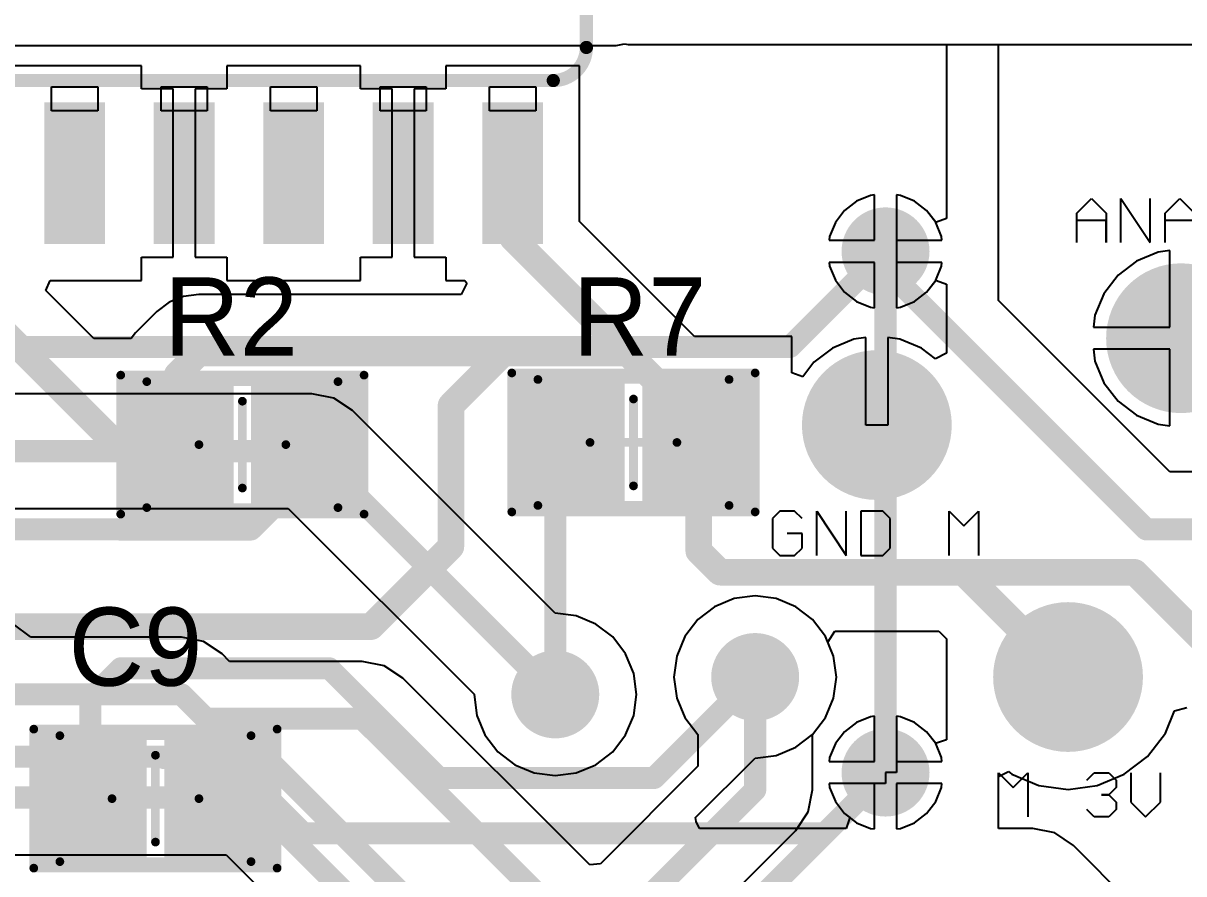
# Model space of a CAD drawing. Header units: millimetres. Extents: x 12 to 126, y 25 to 105.
# Drawn here: x 48.18 to 61.53, y 42.93 to 52.73 of the extents above; entities that cross this region are included whole.
import ezdxf

# ---------------------------------------------------------------- set-up
doc = ezdxf.new("R2010")
doc.units = ezdxf.units.MM
for name, color, linetype in [('BottomLayer', 5, 'Continuous'), ('BottomSolder', 6, 'Continuous'), ('Mechanical13', 56, 'Continuous'), ('Mechanical15', 56, 'Continuous'), ('MultiLayer', 9, 'Continuous'), ('TopLayer', 1, 'Continuous'), ('TopOverlay', 2, 'Continuous'), ('TopPaste', 8, 'Continuous'), ('TopSolder', 216, 'Continuous'), ('ViaHoleLayer', 16, 'Continuous')]:
    doc.layers.add(name, color=color, linetype=linetype)

# ---------------------------------------------------------------- blocks, each defined once
blk = doc.blocks.new('_SO16W_32')
at = {"layer": 'Mechanical13'}
for p, q in [((-4.675, 3.805), (-4.675, 4.082)), ((-4.675, 4.082), (-4.145, 4.082)), ((-4.675, 3.805), (-4.675, 4.082)), ((-4.675, 4.082), (-4.145, 4.082)), ((-4.145, 4.082), (-4.145, 3.805)), ((-4.145, 4.082), (-4.145, 3.805)), ((-3.415, 3.805), (-3.415, 4.082)), ((-3.415, 4.082), (-2.885, 4.082)), ((-3.415, 3.805), (-3.415, 4.082)), ((-3.415, 4.082), (-2.885, 4.082)), ((-2.885, 4.082), (-2.885, 3.805)), ((-2.885, 4.082), (-2.885, 3.805)), ((-2.155, 3.805), (-2.155, 4.082)), ((-2.155, 4.082), (-1.625, 4.082)), ((-2.155, 3.805), (-2.155, 4.082)), ((-2.155, 4.082), (-1.625, 4.082)), ((-1.625, 4.082), (-1.625, 3.805)), ((-1.625, 4.082), (-1.625, 3.805)), ((-0.895, 3.805), (-0.895, 4.082)), ((-0.895, 4.082), (-0.365, 4.082)), ((-0.895, 3.805), (-0.895, 4.082)), ((-0.895, 4.082), (-0.365, 4.082)), ((-0.365, 4.082), (-0.365, 3.805)), ((-0.365, 4.082), (-0.365, 3.805)), ((0.365, 3.805), (0.365, 4.082)), ((0.365, 4.082), (0.895, 4.082)), ((0.365, 3.805), (0.365, 4.082)), ((0.365, 4.082), (0.895, 4.082)), ((0.895, 4.082), (0.895, 3.805)), ((0.895, 4.082), (0.895, 3.805)), ((-4.145, 3.805), (-4.675, 3.805)), ((-4.145, 3.805), (-4.675, 3.805)), ((-2.885, 3.805), (-3.415, 3.805)), ((-2.885, 3.805), (-3.415, 3.805)), ((-1.625, 3.805), (-2.155, 3.805)), ((-1.625, 3.805), (-2.155, 3.805)), ((-0.365, 3.805), (-0.895, 3.805)), ((-0.365, 3.805), (-0.895, 3.805)), ((0.895, 3.805), (0.365, 3.805)), ((0.895, 3.805), (0.365, 3.805))]:
    blk.add_line(p, q, dxfattribs=at)
at = {"layer": 'Mechanical13', "const_width": 0.152}
blk.add_lwpolyline([(-5.258, 3.353, -0.414214), (-4.877, 3.734)], format="xyb", dxfattribs=at)
blk.add_lwpolyline([(-5.258, 3.353, -0.414214), (-4.877, 3.734)], format="xyb", dxfattribs=at)
for points in [[(4.877, 3.734), (-4.877, 3.734)], [(4.877, 3.734), (-4.877, 3.734)], [(-5.258, 3.353), (-5.258, 1.27)], [(-5.258, 3.353), (-5.258, 1.27)]]:
    blk.add_lwpolyline(points, dxfattribs=at)
at = {"layer": 'Mechanical13', "const_width": 0.0762}
for points in [[(-4.915, 3.734, 1), (-4.839, 3.734, 1)], [(-4.915, 3.734, 1), (-4.839, 3.734, 1)], [(-4.915, 3.734, 1), (-4.839, 3.734, 1)], [(-4.915, 3.734, 1), (-4.839, 3.734, 1)], [(-5.296, 3.353, 1), (-5.22, 3.353, 1)], [(-5.296, 3.353, 1), (-5.22, 3.353, 1)], [(-5.296, 3.353, 1), (-5.22, 3.353, 1)], [(-5.296, 3.353, 1), (-5.22, 3.353, 1)]]:
    blk.add_lwpolyline(points, format="xyb", close=True, dxfattribs=at)
at = {"layer": 'TopLayer'}
for points in [[(-4.66, 4.085), (-4.16, 4.085), (-4.66, 5.515), (-4.16, 5.515)], [(-3.4, 4.085), (-2.9, 4.085), (-3.4, 5.515), (-2.9, 5.515)], [(-2.14, 4.085), (-1.64, 4.085), (-2.14, 5.515), (-1.64, 5.515)], [(-0.88, 4.085), (-0.38, 4.085), (-0.88, 5.515), (-0.38, 5.515)], [(0.38, 4.085), (0.88, 4.085), (0.38, 5.515), (0.88, 5.515)]]:
    blk.add_solid(points, dxfattribs=at)
at = {"layer": 'TopPaste'}
for points in [[(-4.66, 4.085), (-4.16, 4.085), (-4.66, 5.515), (-4.16, 5.515)], [(-3.4, 4.085), (-2.9, 4.085), (-3.4, 5.515), (-2.9, 5.515)], [(-2.14, 4.085), (-1.64, 4.085), (-2.14, 5.515), (-1.64, 5.515)], [(-0.88, 4.085), (-0.38, 4.085), (-0.88, 5.515), (-0.38, 5.515)], [(0.38, 4.085), (0.88, 4.085), (0.38, 5.515), (0.88, 5.515)]]:
    blk.add_solid(points, dxfattribs=at)
at = {"layer": 'TopSolder'}
for points in [[(-4.76, 3.985), (-4.06, 3.985), (-4.76, 5.615), (-4.06, 5.615)], [(-3.5, 3.985), (-2.8, 3.985), (-3.5, 5.615), (-2.8, 5.615)], [(-2.24, 3.985), (-1.54, 3.985), (-2.24, 5.615), (-1.54, 5.615)], [(-0.98, 3.985), (-0.28, 3.985), (-0.98, 5.615), (-0.28, 5.615)], [(0.28, 3.985), (0.98, 3.985), (0.28, 5.615), (0.98, 5.615)]]:
    blk.add_solid(points, dxfattribs=at)
blk = doc.blocks.new('C0805_42')
at = {"layer": 'Mechanical13', "const_width": 0.1}
for points in [[(-1.1, -0.725), (-1.1, 0.725)], [(-1.1, 0.725), (1.1, 0.725)], [(1.1, -0.725), (1.1, 0.725)], [(-1.1, -0.725), (1.1, -0.725)]]:
    blk.add_lwpolyline(points, dxfattribs=at)
at = {"layer": 'Mechanical13', "const_width": 0.05}
for points in [[(-1.125, 0.725, 1), (-1.075, 0.725, 1)], [(-1.125, 0.725, 1), (-1.075, 0.725, 1)], [(1.075, 0.725, 1), (1.125, 0.725, 1)], [(1.075, 0.725, 1), (1.125, 0.725, 1)], [(-1.125, -0.725, 1), (-1.075, -0.725, 1)], [(-1.125, -0.725, 1), (-1.075, -0.725, 1)], [(1.075, -0.725, 1), (1.125, -0.725, 1)], [(1.075, -0.725, 1), (1.125, -0.725, 1)]]:
    blk.add_lwpolyline(points, format="xyb", close=True, dxfattribs=at)
at = {"layer": 'Mechanical15', "const_width": 0.1}
for points in [[(-1.4, -0.8), (-1.4, 0.8)], [(-1.4, 0.8), (1.4, 0.8)], [(1.4, -0.8), (1.4, 0.8)], [(0, -0.5), (0, 0.5)], [(-0.5, 0), (0.5, 0)], [(-1.4, -0.8), (1.4, -0.8)]]:
    blk.add_lwpolyline(points, dxfattribs=at)
at = {"layer": 'Mechanical15', "const_width": 0.05}
for points in [[(-1.425, 0.8, 1), (-1.375, 0.8, 1)], [(-1.425, 0.8, 1), (-1.375, 0.8, 1)], [(1.375, 0.8, 1), (1.425, 0.8, 1)], [(1.375, 0.8, 1), (1.425, 0.8, 1)], [(-0.025, 0.5, 1), (0.025, 0.5, 1)], [(-0.525, 0, 1), (-0.475, 0, 1)], [(0.475, 0, 1), (0.525, 0, 1)], [(-0.025, -0.5, 1), (0.025, -0.5, 1)], [(-1.425, -0.8, 1), (-1.375, -0.8, 1)], [(-1.425, -0.8, 1), (-1.375, -0.8, 1)], [(1.375, -0.8, 1), (1.425, -0.8, 1)], [(1.375, -0.8, 1), (1.425, -0.8, 1)]]:
    blk.add_lwpolyline(points, format="xyb", close=True, dxfattribs=at)
at = {"layer": 'TopLayer'}
for points in [[(-0.2, -0.7), (-0.2, 0.7), (-1.3, -0.7), (-1.3, 0.7)], [(1.3, -0.7), (1.3, 0.7), (0.2, -0.7), (0.2, 0.7)]]:
    blk.add_solid(points, dxfattribs=at)
at = {"layer": 'TopPaste'}
for points in [[(-0.2, -0.7), (-0.2, 0.7), (-1.3, -0.7), (-1.3, 0.7)], [(1.3, -0.7), (1.3, 0.7), (0.2, -0.7), (0.2, 0.7)]]:
    blk.add_solid(points, dxfattribs=at)
at = {"layer": 'TopSolder'}
for points in [[(-0.1, -0.8), (-0.1, 0.8), (-1.4, -0.8), (-1.4, 0.8)], [(1.4, -0.8), (1.4, 0.8), (0.1, -0.8), (0.1, 0.8)]]:
    blk.add_solid(points, dxfattribs=at)
blk = doc.blocks.new('C0805_46')
at = {"layer": 'Mechanical13', "const_width": 0.1}
for points in [[(-1.1, 0.725), (-1.1, -0.725)], [(1.1, 0.725), (-1.1, 0.725)], [(1.1, 0.725), (1.1, -0.725)], [(1.1, -0.725), (-1.1, -0.725)]]:
    blk.add_lwpolyline(points, dxfattribs=at)
at = {"layer": 'Mechanical13', "const_width": 0.05}
for points in [[(-1.125, 0.725, 1), (-1.075, 0.725, 1)], [(-1.125, 0.725, 1), (-1.075, 0.725, 1)], [(1.075, 0.725, 1), (1.125, 0.725, 1)], [(1.075, 0.725, 1), (1.125, 0.725, 1)], [(-1.125, -0.725, 1), (-1.075, -0.725, 1)], [(-1.125, -0.725, 1), (-1.075, -0.725, 1)], [(1.075, -0.725, 1), (1.125, -0.725, 1)], [(1.075, -0.725, 1), (1.125, -0.725, 1)]]:
    blk.add_lwpolyline(points, format="xyb", close=True, dxfattribs=at)
at = {"layer": 'Mechanical15', "const_width": 0.1}
for points in [[(-1.4, 0.8), (-1.4, -0.8)], [(1.4, 0.8), (-1.4, 0.8)], [(1.4, 0.8), (1.4, -0.8)], [(0, 0.5), (0, -0.5)], [(0.5, 0), (-0.5, 0)], [(1.4, -0.8), (-1.4, -0.8)]]:
    blk.add_lwpolyline(points, dxfattribs=at)
at = {"layer": 'Mechanical15', "const_width": 0.05}
for points in [[(-1.425, 0.8, 1), (-1.375, 0.8, 1)], [(-1.425, 0.8, 1), (-1.375, 0.8, 1)], [(1.375, 0.8, 1), (1.425, 0.8, 1)], [(1.375, 0.8, 1), (1.425, 0.8, 1)], [(-0.025, 0.5, 1), (0.025, 0.5, 1)], [(-0.525, 0, 1), (-0.475, 0, 1)], [(0.475, 0, 1), (0.525, 0, 1)], [(-0.025, -0.5, 1), (0.025, -0.5, 1)], [(-1.425, -0.8, 1), (-1.375, -0.8, 1)], [(-1.425, -0.8, 1), (-1.375, -0.8, 1)], [(1.375, -0.8, 1), (1.425, -0.8, 1)], [(1.375, -0.8, 1), (1.425, -0.8, 1)]]:
    blk.add_lwpolyline(points, format="xyb", close=True, dxfattribs=at)
at = {"layer": 'TopLayer'}
for points in [[(-0.2, -0.7), (-0.2, 0.7), (-1.3, -0.7), (-1.3, 0.7)], [(1.3, -0.7), (1.3, 0.7), (0.2, -0.7), (0.2, 0.7)]]:
    blk.add_solid(points, dxfattribs=at)
at = {"layer": 'TopPaste'}
for points in [[(-0.2, -0.7), (-0.2, 0.7), (-1.3, -0.7), (-1.3, 0.7)], [(1.3, -0.7), (1.3, 0.7), (0.2, -0.7), (0.2, 0.7)]]:
    blk.add_solid(points, dxfattribs=at)
at = {"layer": 'TopSolder'}
for points in [[(-0.1, -0.8), (-0.1, 0.8), (-1.4, -0.8), (-1.4, 0.8)], [(1.4, -0.8), (1.4, 0.8), (0.1, -0.8), (0.1, 0.8)]]:
    blk.add_solid(points, dxfattribs=at)
blk = doc.blocks.new('C0805_67')
at = {"layer": 'Mechanical13', "const_width": 0.1}
for points in [[(-1.1, 0.725), (-1.1, -0.725)], [(1.1, 0.725), (-1.1, 0.725)], [(1.1, 0.725), (1.1, -0.725)], [(1.1, -0.725), (-1.1, -0.725)]]:
    blk.add_lwpolyline(points, dxfattribs=at)
at = {"layer": 'Mechanical13', "const_width": 0.05}
for points in [[(-1.125, 0.725, 1), (-1.075, 0.725, 1)], [(-1.125, 0.725, 1), (-1.075, 0.725, 1)], [(1.075, 0.725, 1), (1.125, 0.725, 1)], [(1.075, 0.725, 1), (1.125, 0.725, 1)], [(-1.125, -0.725, 1), (-1.075, -0.725, 1)], [(-1.125, -0.725, 1), (-1.075, -0.725, 1)], [(1.075, -0.725, 1), (1.125, -0.725, 1)], [(1.075, -0.725, 1), (1.125, -0.725, 1)]]:
    blk.add_lwpolyline(points, format="xyb", close=True, dxfattribs=at)
at = {"layer": 'Mechanical15', "const_width": 0.1}
for points in [[(-1.4, 0.8), (-1.4, -0.8)], [(1.4, 0.8), (-1.4, 0.8)], [(1.4, 0.8), (1.4, -0.8)], [(0, 0.5), (0, -0.5)], [(0.5, 0), (-0.5, 0)], [(1.4, -0.8), (-1.4, -0.8)]]:
    blk.add_lwpolyline(points, dxfattribs=at)
at = {"layer": 'Mechanical15', "const_width": 0.05}
for points in [[(-1.425, 0.8, 1), (-1.375, 0.8, 1)], [(-1.425, 0.8, 1), (-1.375, 0.8, 1)], [(1.375, 0.8, 1), (1.425, 0.8, 1)], [(1.375, 0.8, 1), (1.425, 0.8, 1)], [(-0.025, 0.5, 1), (0.025, 0.5, 1)], [(-0.525, 0, 1), (-0.475, 0, 1)], [(0.475, 0, 1), (0.525, 0, 1)], [(-0.025, -0.5, 1), (0.025, -0.5, 1)], [(-1.425, -0.8, 1), (-1.375, -0.8, 1)], [(-1.425, -0.8, 1), (-1.375, -0.8, 1)], [(1.375, -0.8, 1), (1.425, -0.8, 1)], [(1.375, -0.8, 1), (1.425, -0.8, 1)]]:
    blk.add_lwpolyline(points, format="xyb", close=True, dxfattribs=at)
at = {"layer": 'TopLayer'}
for points in [[(-0.2, -0.7), (-0.2, 0.7), (-1.3, -0.7), (-1.3, 0.7)], [(1.3, -0.7), (1.3, 0.7), (0.2, -0.7), (0.2, 0.7)]]:
    blk.add_solid(points, dxfattribs=at)
at = {"layer": 'TopPaste'}
for points in [[(-0.2, -0.7), (-0.2, 0.7), (-1.3, -0.7), (-1.3, 0.7)], [(1.3, -0.7), (1.3, 0.7), (0.2, -0.7), (0.2, 0.7)]]:
    blk.add_solid(points, dxfattribs=at)
at = {"layer": 'TopSolder'}
for points in [[(-0.1, -0.8), (-0.1, 0.8), (-1.4, -0.8), (-1.4, 0.8)], [(1.4, -0.8), (1.4, 0.8), (0.1, -0.8), (0.1, 0.8)]]:
    blk.add_solid(points, dxfattribs=at)

msp = doc.modelspace()

# ---------------------------------------------------------------- linework, layer by layer
at = {"layer": 'BottomLayer'}
for p, q in [((55, 52.47), (55.096, 52.489)), ((55.096, 52.489), (55.14, 52.48)), ((55.14, 52.48), (87.318, 52.48)), ((31.978, 52.47), (55, 52.47)), ((57.928, 50.743), (57.767, 50.677)), ((57.973, 50.749), (57.928, 50.743)), ((57.973, 50.227), (57.973, 50.749)), ((58.272, 50.743), (58.227, 50.749)), ((58.227, 50.749), (58.227, 50.227)), ((58.433, 50.677), (58.272, 50.743)), ((57.767, 50.677), (57.629, 50.571)), ((58.571, 50.571), (58.433, 50.677)), ((57.629, 50.571), (57.523, 50.433)), ((58.677, 50.433), (58.571, 50.571)), ((57.523, 50.433), (57.457, 50.272)), ((58.743, 50.272), (58.677, 50.433)), ((57.457, 50.272), (57.451, 50.227)), ((57.451, 50.227), (57.973, 50.227)), ((58.227, 50.227), (58.749, 50.227)), ((58.749, 50.227), (58.743, 50.272)), ((57.973, 49.973), (57.451, 49.973)), ((57.451, 49.973), (57.457, 49.928)), ((57.973, 49.451), (57.973, 49.973)), ((58.749, 49.973), (58.227, 49.973)), ((58.227, 49.973), (58.227, 49.451)), ((58.743, 49.928), (58.749, 49.973)), ((57.457, 49.928), (57.523, 49.767)), ((58.677, 49.767), (58.743, 49.928)), ((57.523, 49.767), (57.629, 49.629)), ((58.571, 49.629), (58.677, 49.767)), ((57.629, 49.629), (57.767, 49.523)), ((58.433, 49.523), (58.571, 49.629)), ((57.767, 49.523), (57.928, 49.457)), ((57.928, 49.457), (57.973, 49.451)), ((58.227, 49.451), (58.272, 49.457)), ((58.272, 49.457), (58.433, 49.523)), ((51.5, 48.46), (46.362, 48.46)), ((51.752, 48.409), (51.5, 48.46)), ((51.5, 48.46), (51.5, 48.46)), ((51.966, 48.266), (51.752, 48.409)), ((54.299, 45.934), (51.966, 48.266)), ((46.558, 47.14), (51.227, 47.14)), ((51.227, 47.14), (53.366, 45.001)), ((56.358, 46.103), (56.133, 46.009)), ((56.6, 46.134), (56.358, 46.103)), ((56.842, 46.103), (56.6, 46.134)), ((57.067, 46.009), (56.842, 46.103)), ((56.133, 46.009), (55.939, 45.861)), ((57.261, 45.861), (57.067, 46.009)), ((48.261, 45.661), (48.067, 45.809)), ((54.3, 45.934), (54.299, 45.934)), ((54.542, 45.903), (54.3, 45.934)), ((54.767, 45.809), (54.542, 45.903)), ((54.961, 45.661), (54.767, 45.809)), ((55.939, 45.861), (55.791, 45.667)), ((57.409, 45.667), (57.261, 45.861)), ((48.261, 45.66), (48.261, 45.661)), ((50, 45.66), (48.261, 45.66)), ((50.253, 45.609), (50, 45.66)), ((50, 45.66), (50, 45.66)), ((50.467, 45.466), (50.253, 45.609)), ((55.109, 45.467), (54.961, 45.661)), ((55.791, 45.667), (55.697, 45.442)), ((57.503, 45.442), (57.409, 45.667)), ((50.553, 45.38), (50.467, 45.466)), ((55.203, 45.242), (55.109, 45.467)), ((55.697, 45.442), (55.666, 45.2)), ((57.534, 45.2), (57.503, 45.442)), ((52.079, 45.38), (50.553, 45.38)), ((52.332, 45.33), (52.079, 45.38)), ((52.079, 45.38), (52.079, 45.38)), ((52.546, 45.187), (52.332, 45.33)), ((54.696, 43.037), (52.546, 45.187)), ((55.234, 45), (55.203, 45.242)), ((55.666, 45.2), (55.697, 44.958)), ((57.503, 44.958), (57.534, 45.2)), ((53.366, 45.001), (53.366, 45)), ((53.366, 45), (53.397, 44.758)), ((55.203, 44.758), (55.234, 45)), ((55.697, 44.958), (55.791, 44.733)), ((57.409, 44.733), (57.503, 44.958)), ((53.397, 44.758), (53.491, 44.533)), ((55.109, 44.533), (55.203, 44.758)), ((57.928, 44.743), (57.767, 44.677)), ((57.973, 44.749), (57.928, 44.743)), ((57.973, 44.227), (57.973, 44.749)), ((58.272, 44.743), (58.227, 44.749)), ((58.227, 44.749), (58.227, 44.227)), ((58.433, 44.677), (58.272, 44.743)), ((55.791, 44.733), (55.939, 44.539)), ((57.261, 44.539), (57.409, 44.733)), ((57.767, 44.677), (57.629, 44.571)), ((58.571, 44.571), (58.433, 44.677)), ((53.491, 44.533), (53.639, 44.339)), ((54.961, 44.339), (55.109, 44.533)), ((55.939, 44.539), (55.94, 44.538)), ((55.94, 44.538), (55.94, 44.173)), ((57.26, 44.538), (57.261, 44.539)), ((57.26, 43.9), (57.26, 44.538)), ((57.629, 44.571), (57.523, 44.433)), ((58.677, 44.433), (58.571, 44.571)), ((53.639, 44.339), (53.833, 44.191)), ((54.767, 44.191), (54.961, 44.339)), ((57.523, 44.433), (57.457, 44.272)), ((58.743, 44.272), (58.677, 44.433)), ((57.457, 44.272), (57.451, 44.227)), ((57.451, 44.227), (57.973, 44.227)), ((58.227, 44.227), (58.749, 44.227)), ((58.749, 44.227), (58.743, 44.272)), ((53.833, 44.191), (54.058, 44.097)), ((54.058, 44.097), (54.3, 44.066)), ((54.3, 44.066), (54.542, 44.097)), ((54.542, 44.097), (54.767, 44.191)), ((55.94, 44.173), (54.834, 43.066)), ((57.973, 43.973), (57.451, 43.973)), ((57.451, 43.973), (57.457, 43.928)), ((57.973, 43.451), (57.973, 43.973)), ((58.749, 43.973), (58.227, 43.973)), ((58.227, 43.973), (58.227, 43.451)), ((58.743, 43.928), (58.749, 43.973)), ((57.209, 43.648), (57.26, 43.9)), ((57.26, 43.9), (57.26, 43.9)), ((57.457, 43.928), (57.523, 43.767)), ((58.677, 43.767), (58.743, 43.928)), ((57.523, 43.767), (57.629, 43.629)), ((58.571, 43.629), (58.677, 43.767)), ((57.066, 43.434), (57.209, 43.648)), ((57.629, 43.629), (57.767, 43.523)), ((58.433, 43.523), (58.571, 43.629)), ((55.96, 42.327), (57.066, 43.434)), ((57.066, 43.434), (57.066, 43.434)), ((57.767, 43.523), (57.928, 43.457)), ((57.928, 43.457), (57.973, 43.451)), ((58.227, 43.451), (58.272, 43.457)), ((58.272, 43.457), (58.433, 43.523)), ((47.526, 43.153), (50.514, 43.153)), ((50.514, 43.153), (52.166, 41.501)), ((54.822, 43.05), (54.696, 43.037)), ((54.834, 43.066), (54.822, 43.05))]:
    msp.add_line(p, q, dxfattribs=at)
for points, const_width in [([(57.897, 50.1, 1), (58.303, 50.1, 1)], 0.406), ([(58.037, 50.1, 1), (58.164, 50.1, 1)], 0.127), ([(58.037, 50.1, 1), (58.164, 50.1, 1)], 0.127), ([(56.937, 49, 1), (57.064, 49, 1)], 0.127), ([(56.937, 49, 1), (57.064, 49, 1)], 0.127), ([(51.436, 47.8, 1), (51.563, 47.8, 1)], 0.127), ([(51.436, 47.8, 1), (51.563, 47.8, 1)], 0.127), ([(56.397, 45.2, 1), (56.803, 45.2, 1)], 0.406), ([(54.097, 45, 1), (54.503, 45, 1)], 0.406), ([(56.537, 45.2, 1), (56.664, 45.2, 1)], 0.127), ([(49.937, 45, 1), (50.064, 45, 1)], 0.127), ([(49.937, 45, 1), (50.064, 45, 1)], 0.127), ([(54.237, 45, 1), (54.364, 45, 1)], 0.127), ([(50.216, 44.721, 1), (50.343, 44.721, 1)], 0.127), ([(50.216, 44.721, 1), (50.343, 44.721, 1)], 0.127), ([(52.016, 44.721, 1), (52.143, 44.721, 1)], 0.127), ([(52.016, 44.721, 1), (52.143, 44.721, 1)], 0.127), ([(57.897, 44.1, 1), (58.303, 44.1, 1)], 0.406), ([(49.72, 44.284, 1), (49.847, 44.284, 1)], 0.127), ([(49.72, 44.284, 1), (49.847, 44.284, 1)], 0.127), ([(49.737, 44.267, 1), (49.864, 44.267, 1)], 0.127), ([(49.737, 44.267, 1), (49.864, 44.267, 1)], 0.127), ([(50.912, 44.267, 1), (51.039, 44.267, 1)], 0.127), ([(50.912, 44.267, 1), (51.039, 44.267, 1)], 0.127), ([(58.037, 44.1, 1), (58.164, 44.1, 1)], 0.127), ([(58.037, 44.1, 1), (58.164, 44.1, 1)], 0.127), ([(50.724, 43.813, 1), (50.851, 43.813, 1)], 0.127), ([(50.724, 43.813, 1), (50.851, 43.813, 1)], 0.127), ([(56.537, 43.9, 1), (56.664, 43.9, 1)], 0.127), ([(56.537, 43.9, 1), (56.664, 43.9, 1)], 0.127)]:
    msp.add_lwpolyline(points, format="xyb", close=True, dxfattribs=dict(at, const_width=const_width))
at = {"layer": 'BottomLayer', "const_width": 0.254}
for points in [[(57, 49), (58.1, 50.1)], [(58.1, 44.1), (58.1, 50.1)], [(42.1, 49), (57, 49)], [(45.7, 47.8), (51.5, 47.8)], [(51.5, 47.8), (54.3, 45)], [(56.6, 43.9), (56.6, 45.2)], [(47.6, 45), (50, 45)], [(50, 45), (50.279, 44.721)], [(50.279, 44.721), (52.079, 44.721)], [(52.079, 44.721), (54.8, 42)], [(47.921, 44.284), (49.783, 44.284)], [(49.783, 44.284), (49.801, 44.267)], [(49.801, 44.267), (50.976, 44.267)], [(50.976, 44.267), (54.254, 40.988)], [(56.2, 42.2), (58.1, 44.1)], [(46.785, 43.813), (50.787, 43.813)], [(50.787, 43.813), (53.738, 40.862)], [(55.3, 42.6), (56.6, 43.9)]]:
    msp.add_lwpolyline(points, dxfattribs=at)
at = {"layer": 'BottomSolder', "const_width": 0.506}
for points in [[(57.847, 50.1, 1), (58.353, 50.1, 1)], [(56.347, 45.2, 1), (56.853, 45.2, 1)], [(54.047, 45, 1), (54.553, 45, 1)], [(57.847, 44.1, 1), (58.353, 44.1, 1)]]:
    msp.add_lwpolyline(points, format="xyb", close=True, dxfattribs=at)
at = {"layer": 'MultiLayer', "const_width": 0.406}
for points in [[(57.897, 50.1, 1), (58.303, 50.1, 1)], [(56.397, 45.2, 1), (56.803, 45.2, 1)], [(54.097, 45, 1), (54.503, 45, 1)], [(57.897, 44.1, 1), (58.303, 44.1, 1)]]:
    msp.add_lwpolyline(points, format="xyb", close=True, dxfattribs=at)
at = {"layer": 'TopLayer'}
for p, q in [((55, 52.47), (55.096, 52.489)), ((55.096, 52.489), (55.14, 52.48)), ((55.14, 52.48), (58.8, 52.48)), ((58.8, 52.48), (58.8, 50.477)), ((59.4, 49.533), (59.4, 52.48)), ((59.4, 52.48), (92.727, 52.48)), ((43.044, 52.47), (55, 52.47)), ((49.54, 52.235), (45.48, 52.235)), ((49.54, 51.969), (49.54, 52.235)), ((52.06, 52.235), (50.52, 52.235)), ((50.52, 52.235), (50.52, 51.969)), ((52.06, 51.969), (52.06, 52.235)), ((54.58, 52.235), (53.04, 52.235)), ((53.04, 52.235), (53.04, 51.969)), ((54.58, 50.442), (54.58, 52.235)), ((49.903, 51.969), (49.54, 51.969)), ((49.903, 51), (49.903, 51.969)), ((50.52, 51.969), (50.157, 51.969)), ((50.157, 51.969), (50.157, 51)), ((52.423, 51.969), (52.06, 51.969)), ((52.423, 51), (52.423, 51.969)), ((53.04, 51.969), (52.677, 51.969)), ((52.677, 51.969), (52.677, 51)), ((49.903, 50.031), (49.903, 51)), ((50.157, 51), (50.157, 50.031)), ((52.423, 50.031), (52.423, 51)), ((52.677, 51), (52.677, 50.031)), ((57.928, 50.743), (57.767, 50.677)), ((57.973, 50.749), (57.928, 50.743)), ((57.973, 50.227), (57.973, 50.749)), ((58.272, 50.743), (58.227, 50.749)), ((58.227, 50.749), (58.227, 50.1)), ((58.433, 50.677), (58.272, 50.743)), ((57.767, 50.677), (57.629, 50.571)), ((58.571, 50.571), (58.433, 50.677)), ((57.629, 50.571), (57.523, 50.433)), ((58.673, 50.438), (58.571, 50.571)), ((58.8, 50.477), (58.686, 50.437)), ((55.615, 49.407), (54.58, 50.442)), ((57.523, 50.433), (57.457, 50.272)), ((58.686, 50.437), (58.673, 50.438)), ((57.457, 50.272), (57.451, 50.227)), ((57.451, 50.227), (57.973, 50.227)), ((58.227, 50.1), (58.227, 49.451)), ((61.235, 50.09), (60.988, 49.987)), ((61.373, 50.108), (61.235, 50.09)), ((61.373, 49.227), (61.373, 50.108)), ((49.54, 49.765), (49.54, 50.031)), ((49.54, 50.031), (49.903, 50.031)), ((50.157, 50.031), (50.52, 50.031)), ((50.52, 50.031), (50.52, 49.765)), ((52.06, 49.765), (52.06, 50.031)), ((52.06, 50.031), (52.423, 50.031)), ((52.677, 50.031), (53.04, 50.031)), ((53.04, 50.031), (53.04, 49.765)), ((57.973, 49.973), (57.451, 49.973)), ((57.451, 49.973), (57.457, 49.928)), ((57.973, 49.451), (57.973, 49.973)), ((60.988, 49.987), (60.775, 49.825)), ((57.457, 49.928), (57.523, 49.767)), ((60.775, 49.825), (60.613, 49.612)), ((48.44, 49.648), (48.488, 49.765)), ((48.488, 49.765), (49.54, 49.765)), ((50.52, 49.765), (52.06, 49.765)), ((53.04, 49.765), (53.261, 49.765)), ((53.284, 49.732), (53.218, 49.605)), ((53.261, 49.765), (53.284, 49.732)), ((57.523, 49.767), (57.629, 49.629)), ((58.571, 49.629), (58.673, 49.762)), ((58.673, 49.762), (58.686, 49.763)), ((58.686, 49.763), (58.8, 49.723)), ((58.8, 49.723), (58.8, 48.927)), ((48.992, 49.095), (48.44, 49.648)), ((50.021, 49.582), (49.858, 49.514)), ((50.197, 49.605), (50.021, 49.582)), ((53.218, 49.605), (50.197, 49.605)), ((57.629, 49.629), (57.767, 49.523)), ((58.433, 49.523), (58.571, 49.629)), ((60.613, 49.612), (60.51, 49.365)), ((49.858, 49.514), (49.717, 49.407)), ((57.767, 49.523), (57.928, 49.457)), ((57.928, 49.457), (57.973, 49.451)), ((58.227, 49.451), (58.272, 49.457)), ((58.272, 49.457), (58.433, 49.523)), ((61.373, 47.56), (59.4, 49.533)), ((49.717, 49.407), (49.47, 49.16)), ((55.902, 49.12), (55.615, 49.407)), ((60.51, 49.365), (60.492, 49.227)), ((49.47, 49.16), (49.421, 49.095)), ((60.492, 49.227), (61.373, 49.227)), ((49.421, 49.095), (48.992, 49.095)), ((57.02, 49.12), (55.902, 49.12)), ((57.02, 48.7), (57.02, 49.12)), ((57.735, 49.09), (57.488, 48.987)), ((57.873, 49.108), (57.735, 49.09)), ((57.873, 48.1), (57.873, 49.108)), ((58.265, 49.09), (58.127, 49.108)), ((58.127, 49.108), (58.127, 48.1)), ((58.512, 48.987), (58.265, 49.09)), ((57.488, 48.987), (57.275, 48.825)), ((58.673, 48.864), (58.512, 48.987)), ((58.8, 48.927), (58.673, 48.864)), ((61.373, 48.973), (60.492, 48.973)), ((60.492, 48.973), (60.51, 48.835)), ((61.373, 48.092), (61.373, 48.973)), ((57.275, 48.825), (57.147, 48.657)), ((60.51, 48.835), (60.613, 48.588)), ((57.147, 48.657), (57.02, 48.7)), ((60.613, 48.588), (60.775, 48.375)), ((60.775, 48.375), (60.988, 48.213)), ((60.988, 48.213), (61.235, 48.11)), ((58.127, 48.1), (57.873, 48.1)), ((61.235, 48.11), (61.373, 48.092)), ((63.19, 47.56), (61.373, 47.56)), ((57.437, 45.601), (57.515, 45.728)), ((57.515, 45.728), (58.713, 45.728)), ((58.713, 45.728), (58.8, 45.641)), ((57.503, 45.442), (57.437, 45.601)), ((58.8, 45.641), (58.8, 44.477)), ((57.534, 45.2), (57.503, 45.442)), ((57.503, 44.958), (57.534, 45.2)), ((57.409, 44.733), (57.503, 44.958)), ((57.928, 44.743), (57.767, 44.677)), ((57.973, 44.749), (57.928, 44.743)), ((57.973, 44.227), (57.973, 44.749)), ((58.272, 44.743), (58.227, 44.749)), ((58.227, 44.749), (58.227, 44.1)), ((58.433, 44.677), (58.272, 44.743)), ((61.32, 44.553), (61.426, 44.809)), ((61.426, 44.809), (61.566, 44.848)), ((57.261, 44.539), (57.409, 44.733)), ((57.767, 44.677), (57.629, 44.571)), ((58.571, 44.571), (58.433, 44.677)), ((57.067, 44.391), (57.261, 44.539)), ((57.629, 44.571), (57.523, 44.433)), ((58.673, 44.438), (58.571, 44.571)), ((58.8, 44.477), (58.686, 44.437)), ((61.114, 44.286), (61.32, 44.553)), ((56.842, 44.297), (57.067, 44.391)), ((57.523, 44.433), (57.457, 44.272)), ((58.686, 44.437), (58.673, 44.438)), ((55.915, 43.582), (56.599, 44.266)), ((56.599, 44.266), (56.6, 44.266)), ((56.6, 44.266), (56.842, 44.297)), ((57.457, 44.272), (57.451, 44.227)), ((57.451, 44.227), (57.973, 44.227)), ((60.847, 44.08), (61.114, 44.286)), ((58.227, 44.1), (58.1, 44.1)), ((58.1, 44.1), (58.1, 43.973)), ((59.4, 44.054), (59.514, 44.111)), ((59.514, 44.111), (59.553, 44.08)), ((59.553, 44.08), (59.865, 43.951)), ((60.535, 43.951), (60.847, 44.08)), ((58.1, 43.973), (57.451, 43.973)), ((57.451, 43.973), (57.457, 43.928)), ((59.4, 43.455), (59.4, 44.054)), ((59.865, 43.951), (60.2, 43.907)), ((60.2, 43.907), (60.535, 43.951)), ((57.457, 43.928), (57.523, 43.767)), ((57.523, 43.767), (57.629, 43.629)), ((55.92, 43.538), (55.915, 43.582)), ((55.959, 43.455), (55.92, 43.538)), ((57.629, 43.629), (57.69, 43.582)), ((57.69, 43.582), (57.647, 43.455)), ((57.647, 43.455), (55.959, 43.455)), ((59.795, 43.455), (59.4, 43.455)), ((60.047, 43.405), (59.795, 43.455)), ((59.795, 43.455), (59.795, 43.455)), ((60.261, 43.262), (60.047, 43.405)), ((61.649, 41.873), (60.261, 43.262))]:
    msp.add_line(p, q, dxfattribs=at)
for points, const_width in [([(53.81, 50.252), (53.81, 51)], 0.305), ([(53.81, 50.252), (55.135, 48.927)], 0.305), ([(58.2, 49.8), (61.1, 46.9)], 0.254), ([(47.828, 49.3), (49.253, 47.875)], 0.305), ([(49.95, 48.68), (50.197, 48.927)], 0.305), ([(50.197, 48.927), (53.7, 48.927)], 0.305), ([(53.1, 48.327), (53.7, 48.927)], 0.305), ([(53.7, 48.927), (55.135, 48.927)], 0.305), ([(55.135, 48.927), (55.95, 48.112)], 0.305), ([(49.95, 47.875), (49.95, 48.68)], 0.305), ([(53.1, 46.7), (53.1, 48.327)], 0.305), ([(55.95, 47.9), (55.95, 48.112)], 0.305), ([(49.253, 47.875), (49.95, 47.875)], 0.305), ([(51.45, 47.55), (51.45, 47.875)], 0.254), ([(54.3, 47.75), (54.45, 47.9)], 0.254), ([(55.95, 46.65), (55.95, 47.9)], 0.305), ([(54.3, 45), (54.3, 47.75)], 0.254), ([(50.798, 46.898), (51.45, 47.55)], 0.254), ([(43.6, 46.9), (49.283, 46.9)], 0.254), ([(49.283, 46.9), (49.285, 46.898)], 0.254), ([(49.285, 46.898), (50.798, 46.898)], 0.254), ([(61.1, 46.9), (63.25, 46.9)], 0.254), ([(52.179, 45.779), (53.1, 46.7)], 0.305), ([(55.95, 46.65), (56.194, 46.406)], 0.305), ([(56.194, 46.406), (59, 46.406)], 0.305), ([(59, 46.406), (60.967, 46.406)], 0.305), ([(59, 46.4), (59, 46.406)], 0.305), ([(59, 46.4), (60.2, 45.2)], 0.305), ([(60.967, 46.406), (62.1, 45.273)], 0.305), ([(45.5, 45.779), (52.179, 45.779)], 0.305), ([(48.95, 44.95), (49.3, 45.3)], 0.254), ([(49.3, 45.3), (51.7, 45.3)], 0.254), ([(51.7, 45.3), (52.962, 44.038)], 0.254), ([(55.438, 44.038), (56.6, 45.2)], 0.254), ([(48.95, 43.8), (48.95, 44.95)], 0.254), ([(57.4, 43.4), (58.1, 44.1)], 0.254), ([(52.962, 44.038), (55.438, 44.038)], 0.254), ([(50.45, 43.8), (51, 43.8)], 0.254), ([(51, 43.8), (51.4, 43.4)], 0.254), ([(51.4, 43.4), (57.4, 43.4)], 0.254)]:
    msp.add_lwpolyline(points, dxfattribs=dict(at, const_width=const_width))
for points, const_width in [([(53.734, 51, 1), (53.886, 51, 1)], 0.152), ([(57.897, 50.1, 1), (58.303, 50.1, 1)], 0.406), ([(53.734, 50.252, 1), (53.886, 50.252, 1)], 0.152), ([(53.734, 50.252, 1), (53.886, 50.252, 1)], 0.152), ([(58.137, 49.8, 1), (58.264, 49.8, 1)], 0.127), ([(61.119, 49.1, 1), (61.881, 49.1, 1)], 0.762), ([(50.121, 48.927, 1), (50.273, 48.927, 1)], 0.152), ([(50.121, 48.927, 1), (50.273, 48.927, 1)], 0.152), ([(53.624, 48.927, 1), (53.776, 48.927, 1)], 0.152), ([(53.624, 48.927, 1), (53.776, 48.927, 1)], 0.152), ([(53.624, 48.927, 1), (53.776, 48.927, 1)], 0.152), ([(55.059, 48.927, 1), (55.212, 48.927, 1)], 0.152), ([(55.059, 48.927, 1), (55.212, 48.927, 1)], 0.152), ([(55.059, 48.927, 1), (55.212, 48.927, 1)], 0.152), ([(49.874, 48.68, 1), (50.026, 48.68, 1)], 0.152), ([(49.874, 48.68, 1), (50.026, 48.68, 1)], 0.152), ([(57.619, 48.1, 1), (58.381, 48.1, 1)], 0.762), ([(53.024, 48.327, 1), (53.176, 48.327, 1)], 0.152), ([(53.024, 48.327, 1), (53.176, 48.327, 1)], 0.152), ([(55.874, 48.112, 1), (56.026, 48.112, 1)], 0.152), ([(55.874, 48.112, 1), (56.026, 48.112, 1)], 0.152), ([(49.177, 47.875, 1), (49.329, 47.875, 1)], 0.152), ([(49.177, 47.875, 1), (49.329, 47.875, 1)], 0.152), ([(49.874, 47.875, 1), (50.026, 47.875, 1)], 0.152), ([(49.874, 47.875, 1), (50.026, 47.875, 1)], 0.152), ([(51.386, 47.875, 1), (51.513, 47.875, 1)], 0.127), ([(54.387, 47.9, 1), (54.514, 47.9, 1)], 0.127), ([(55.874, 47.9, 1), (56.026, 47.9, 1)], 0.152), ([(55.874, 47.9, 1), (56.026, 47.9, 1)], 0.152), ([(54.237, 47.75, 1), (54.364, 47.75, 1)], 0.127), ([(54.237, 47.75, 1), (54.364, 47.75, 1)], 0.127), ([(51.386, 47.55, 1), (51.513, 47.55, 1)], 0.127), ([(51.386, 47.55, 1), (51.513, 47.55, 1)], 0.127), ([(49.22, 46.9, 1), (49.347, 46.9, 1)], 0.127), ([(49.22, 46.9, 1), (49.347, 46.9, 1)], 0.127), ([(49.222, 46.898, 1), (49.349, 46.898, 1)], 0.127), ([(49.222, 46.898, 1), (49.349, 46.898, 1)], 0.127), ([(50.734, 46.898, 1), (50.861, 46.898, 1)], 0.127), ([(50.734, 46.898, 1), (50.861, 46.898, 1)], 0.127), ([(61.036, 46.9, 1), (61.163, 46.9, 1)], 0.127), ([(61.036, 46.9, 1), (61.163, 46.9, 1)], 0.127), ([(53.024, 46.7, 1), (53.176, 46.7, 1)], 0.152), ([(53.024, 46.7, 1), (53.176, 46.7, 1)], 0.152), ([(55.874, 46.65, 1), (56.026, 46.65, 1)], 0.152), ([(55.874, 46.65, 1), (56.026, 46.65, 1)], 0.152), ([(56.118, 46.406, 1), (56.27, 46.406, 1)], 0.152), ([(56.118, 46.406, 1), (56.27, 46.406, 1)], 0.152), ([(58.924, 46.406, 1), (59.076, 46.406, 1)], 0.152), ([(58.924, 46.406, 1), (59.076, 46.406, 1)], 0.152), ([(58.924, 46.406, 1), (59.076, 46.406, 1)], 0.152), ([(58.924, 46.4, 1), (59.076, 46.4, 1)], 0.152), ([(58.924, 46.4, 1), (59.076, 46.4, 1)], 0.152), ([(60.891, 46.406, 1), (61.043, 46.406, 1)], 0.152), ([(60.891, 46.406, 1), (61.043, 46.406, 1)], 0.152), ([(59.819, 45.2, 1), (60.581, 45.2, 1)], 0.762), ([(52.103, 45.779, 1), (52.256, 45.779, 1)], 0.152), ([(52.103, 45.779, 1), (52.256, 45.779, 1)], 0.152), ([(56.397, 45.2, 1), (56.803, 45.2, 1)], 0.406), ([(49.237, 45.3, 1), (49.364, 45.3, 1)], 0.127), ([(49.237, 45.3, 1), (49.364, 45.3, 1)], 0.127), ([(51.637, 45.3, 1), (51.764, 45.3, 1)], 0.127), ([(51.637, 45.3, 1), (51.764, 45.3, 1)], 0.127), ([(54.097, 45, 1), (54.503, 45, 1)], 0.406), ([(56.537, 45.2, 1), (56.664, 45.2, 1)], 0.127), ([(60.124, 45.2, 1), (60.276, 45.2, 1)], 0.152), ([(48.886, 44.95, 1), (49.013, 44.95, 1)], 0.127), ([(48.886, 44.95, 1), (49.013, 44.95, 1)], 0.127), ([(54.237, 45, 1), (54.364, 45, 1)], 0.127), ([(57.897, 44.1, 1), (58.303, 44.1, 1)], 0.406), ([(58.037, 44.1, 1), (58.164, 44.1, 1)], 0.127), ([(52.899, 44.038, 1), (53.026, 44.038, 1)], 0.127), ([(52.899, 44.038, 1), (53.026, 44.038, 1)], 0.127), ([(55.374, 44.038, 1), (55.501, 44.038, 1)], 0.127), ([(55.374, 44.038, 1), (55.501, 44.038, 1)], 0.127), ([(48.886, 43.8, 1), (49.013, 43.8, 1)], 0.127), ([(50.386, 43.8, 1), (50.513, 43.8, 1)], 0.127), ([(50.936, 43.8, 1), (51.063, 43.8, 1)], 0.127), ([(50.936, 43.8, 1), (51.063, 43.8, 1)], 0.127), ([(51.336, 43.4, 1), (51.463, 43.4, 1)], 0.127), ([(51.336, 43.4, 1), (51.463, 43.4, 1)], 0.127), ([(57.336, 43.4, 1), (57.463, 43.4, 1)], 0.127), ([(57.336, 43.4, 1), (57.463, 43.4, 1)], 0.127)]:
    msp.add_lwpolyline(points, format="xyb", close=True, dxfattribs=dict(at, const_width=const_width))
at = {"layer": 'TopOverlay'}
for p, q in [((60.3, 50.539), (60.469, 50.708)), ((60.469, 50.708), (60.639, 50.539)), ((60.808, 50.2), (60.808, 50.708)), ((60.808, 50.708), (61.146, 50.2)), ((61.146, 50.2), (61.146, 50.708)), ((61.316, 50.539), (61.485, 50.708)), ((61.485, 50.708), (61.654, 50.539)), ((60.3, 50.2), (60.3, 50.539)), ((60.639, 50.539), (60.639, 50.2)), ((61.316, 50.2), (61.316, 50.539)), ((60.639, 50.454), (60.3, 50.454)), ((60.639, 50.2), (60.639, 50.454)), ((61.654, 50.454), (61.316, 50.454)), ((56.885, 47.108), (56.8, 47.023)), ((56.8, 47.023), (56.8, 46.685)), ((57.054, 47.108), (56.885, 47.108)), ((57.139, 47.023), (57.054, 47.108)), ((57.308, 46.6), (57.308, 47.108)), ((57.308, 47.108), (57.646, 46.6)), ((57.646, 46.6), (57.646, 47.108)), ((57.816, 47.108), (57.816, 46.6)), ((58.07, 47.108), (57.816, 47.108)), ((58.154, 47.023), (58.07, 47.108)), ((58.154, 46.685), (58.154, 47.023)), ((58.831, 46.6), (58.831, 47.108)), ((58.831, 47.108), (59.001, 46.939)), ((59.001, 46.939), (59.17, 47.108)), ((59.17, 47.108), (59.17, 46.6)), ((57.139, 46.854), (56.969, 46.854)), ((57.139, 46.685), (57.139, 46.854)), ((56.8, 46.685), (56.885, 46.6)), ((57.054, 46.6), (57.139, 46.685)), ((58.07, 46.6), (58.154, 46.685)), ((56.885, 46.6), (57.054, 46.6)), ((57.816, 46.6), (58.07, 46.6)), ((59.4, 43.589), (59.4, 44.097)), ((59.4, 44.097), (59.569, 43.928)), ((59.569, 43.928), (59.739, 44.097)), ((59.739, 44.097), (59.739, 43.589)), ((60.416, 44.012), (60.5, 44.097)), ((60.5, 44.097), (60.67, 44.097)), ((60.67, 44.097), (60.754, 44.012)), ((60.924, 44.097), (60.924, 43.759)), ((61.262, 43.759), (61.262, 44.097)), ((60.754, 44.012), (60.754, 43.928)), ((60.67, 43.843), (60.585, 43.843)), ((60.585, 43.843), (60.67, 43.843)), ((60.754, 43.928), (60.67, 43.843)), ((60.67, 43.843), (60.754, 43.759)), ((60.5, 43.589), (60.416, 43.674)), ((60.754, 43.674), (60.67, 43.589)), ((60.754, 43.759), (60.754, 43.674)), ((60.924, 43.759), (61.093, 43.589)), ((61.093, 43.589), (61.262, 43.759)), ((60.67, 43.589), (60.5, 43.589))]:
    msp.add_line(p, q, dxfattribs=at)
at = {"layer": 'TopPaste', "const_width": 0.762}
for points in [[(61.119, 49.1, 1), (61.881, 49.1, 1)], [(57.619, 48.1, 1), (58.381, 48.1, 1)], [(59.819, 45.2, 1), (60.581, 45.2, 1)]]:
    msp.add_lwpolyline(points, format="xyb", close=True, dxfattribs=at)
at = {"layer": 'TopSolder'}
for points, const_width in [([(57.847, 50.1, 1), (58.353, 50.1, 1)], 0.506), ([(61.069, 49.1, 1), (61.931, 49.1, 1)], 0.862), ([(57.569, 48.1, 1), (58.431, 48.1, 1)], 0.862), ([(59.769, 45.2, 1), (60.631, 45.2, 1)], 0.862), ([(56.347, 45.2, 1), (56.853, 45.2, 1)], 0.506), ([(54.047, 45, 1), (54.553, 45, 1)], 0.506), ([(57.847, 44.1, 1), (58.353, 44.1, 1)], 0.506)]:
    msp.add_lwpolyline(points, format="xyb", close=True, dxfattribs=dict(at, const_width=const_width))
at = {"layer": 'ViaHoleLayer', "const_width": 0.203}
for points in [[(57.998, 50.1, 1), (58.202, 50.1, 1)], [(56.498, 45.2, 1), (56.702, 45.2, 1)], [(54.198, 45, 1), (54.402, 45, 1)], [(57.998, 44.1, 1), (58.202, 44.1, 1)]]:
    msp.add_lwpolyline(points, format="xyb", close=True, dxfattribs=at)

# ---------------------------------------------------------------- block references
for name, p, rotation in [('_SO16W_32', (49.4, 55.8), 180), ('C0805_42', (55.2, 47.9), 360), ('C0805_46', (50.7, 47.875), 180), ('C0805_67', (49.7, 43.8), 180)]:
    msp.add_blockref(name, p, dxfattribs=dict(rotation=rotation))

# ---------------------------------------------------------------- texts
at = {"layer": 'TopOverlay'}
for s, p in [('R2', (49.8, 48.9)), ('R7', (54.5, 48.9)), ('C9', (48.7, 45.1))]:
    msp.add_text(s, height=0.9, dxfattribs=at).set_placement(p)

doc.saveas('drawing.dxf')
